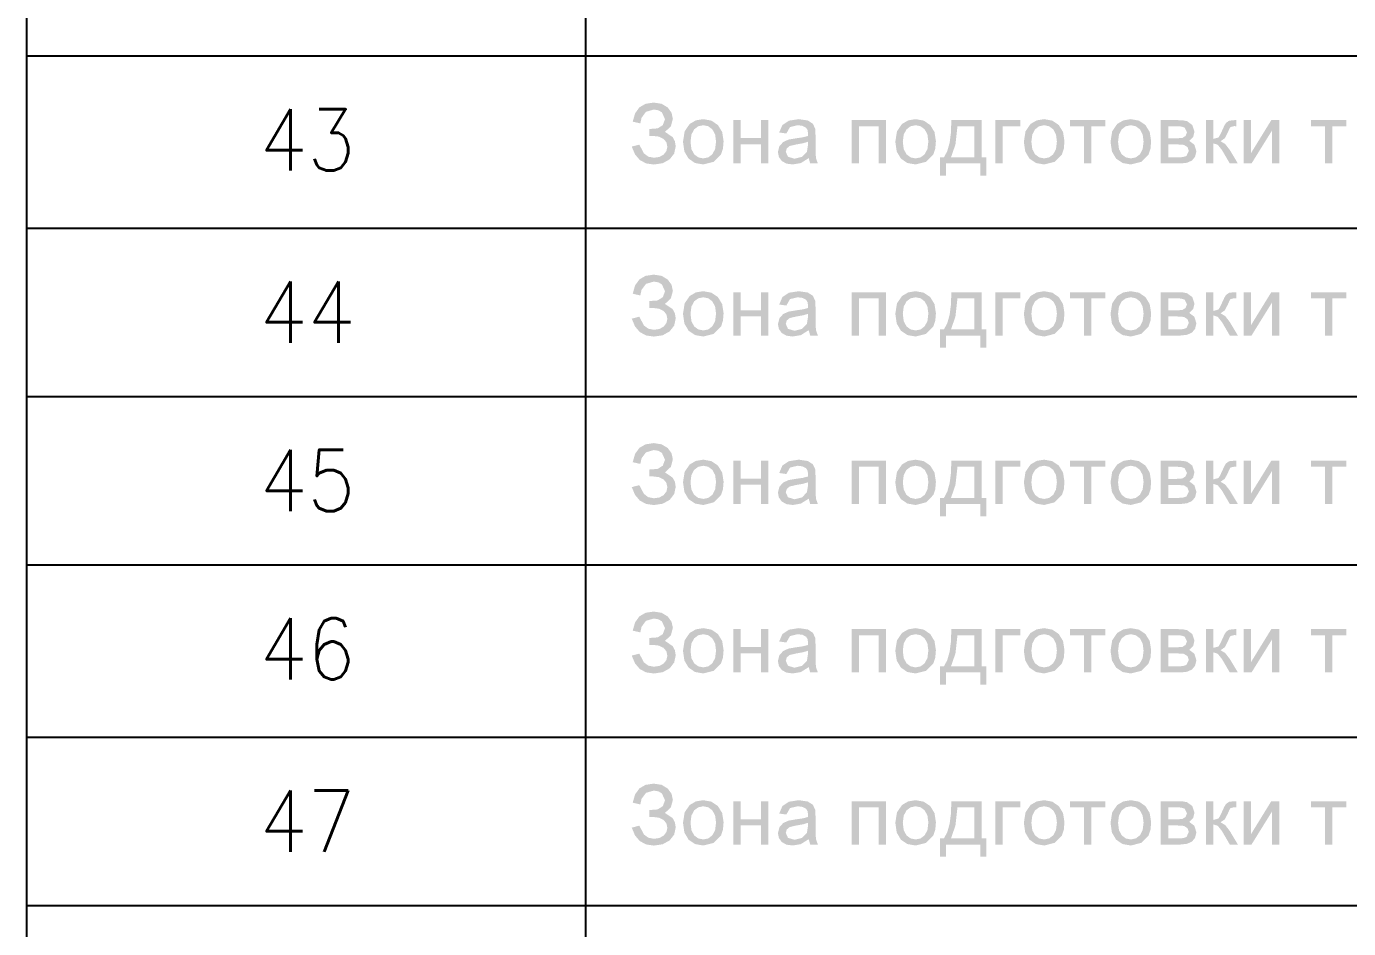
# Model space of a CAD drawing. Header units: millimetres. Extents: x 0 to 420, y 0 to 297.
# Drawn here: x 28.91 to 44.53, y 157.33 to 167.99 of the extents above; entities that cross this region are included whole.
import ezdxf

# ---------------------------------------------------------------- set-up
doc = ezdxf.new("R2010")
doc.units = ezdxf.units.MM
doc.layers.get('0').update_dxf_attribs({"linetype": 'CONTINUOUS'})
doc.styles.get("Standard").update_dxf_attribs({"font": 'STANDARD'})

msp = doc.modelspace()

# ---------------------------------------------------------------- hatches: boundary and pattern name
at = {"true_color": 0x0000fb}
for points in [[(36.063151, 166.569539), (36.152448, 166.59269), (36.207018, 166.489613), (36.258212, 166.450683), (36.323876, 166.437799), (36.390159, 166.447307), (36.440733, 166.475833), (36.472979, 166.518001), (36.483728, 166.568437), (36.47229, 166.620527), (36.438528, 166.661041), (36.384854, 166.687086), (36.315056, 166.695768), (36.270408, 166.695768), (36.270408, 166.777347), (36.369075, 166.784513), (36.429709, 166.822547), (36.456167, 166.892551), (36.419787, 166.973029), (36.377481, 166.998591), (36.322773, 167.007204), (36.231272, 166.980195), (36.178906, 166.909639), (36.164574, 166.843493), (36.074726, 166.863888), (36.102726, 166.962366), (36.153619, 167.032836), (36.227353, 167.075193), (36.323876, 167.089335), (36.416549, 167.074866), (36.488138, 167.031458), (36.533544, 166.968964), (36.548772, 166.896961), (36.525345, 166.808904), (36.455616, 166.743172), (36.546015, 166.681987), (36.573301, 166.631482), (36.582396, 166.572295), (36.564619, 166.488028), (36.511289, 166.419057), (36.42902, 166.373169), (36.324427, 166.357873), (36.232753, 166.371102), (36.158649, 166.410789), (36.102115, 166.476935)], [(37.262359, 166.882078), (37.349451, 166.882078), (37.349451, 166.669309), (37.58978, 166.669309), (37.58978, 166.882078), (37.676872, 166.882078), (37.676872, 166.369999), (37.58978, 166.369999), (37.58978, 166.5971), (37.349451, 166.5971), (37.349451, 166.369999), (37.262359, 166.369999)], [(38.661616, 166.882078), (39.065657, 166.882078), (39.065657, 166.369999), (38.979116, 166.369999), (38.979116, 166.81042), (38.748708, 166.81042), (38.748708, 166.369999), (38.661616, 166.369999)], [(40.358695, 166.882078), (40.653596, 166.882078), (40.653596, 166.81042), (40.445787, 166.81042), (40.445787, 166.369999), (40.358695, 166.369999)], [(41.241101, 166.882078), (41.657268, 166.882078), (41.657268, 166.81042), (41.492455, 166.81042), (41.492455, 166.369999), (41.406465, 166.369999), (41.406465, 166.81042), (41.241101, 166.81042)], [(42.847181, 166.882078), (42.934273, 166.882078), (42.934273, 166.661041), (42.992151, 166.676475), (43.012546, 166.70755), (43.041209, 166.76963), (43.063947, 166.819722), (43.08255, 166.849557), (43.11893, 166.875464), (43.186179, 166.882078), (43.203266, 166.882078), (43.203266, 166.81042), (43.179013, 166.810972), (43.135467, 166.800498), (43.122306, 166.779414), (43.104599, 166.73766), (43.068218, 166.668207), (43.017507, 166.632929), (43.073042, 166.599443), (43.12775, 166.528749), (43.222559, 166.369999), (43.127199, 166.369999), (43.034594, 166.528749), (42.984434, 166.591588), (42.934273, 166.607022), (42.934273, 166.369999), (42.847181, 166.369999)], [(43.289922, 166.882078), (43.377014, 166.882078), (43.377014, 166.491818), (43.617344, 166.882078), (43.71105, 166.882078), (43.71105, 166.369999), (43.62451, 166.369999), (43.62451, 166.758055), (43.383629, 166.369999), (43.289922, 166.369999)], [(44.088075, 166.882078), (44.504242, 166.882078), (44.504242, 166.81042), (44.339429, 166.81042), (44.339429, 166.369999), (44.253439, 166.369999), (44.253439, 166.81042), (44.088075, 166.81042)], [(36.063151, 164.537539), (36.152448, 164.56069), (36.207018, 164.457613), (36.258212, 164.418683), (36.323876, 164.405799), (36.390159, 164.415307), (36.440733, 164.443833), (36.472979, 164.486001), (36.483728, 164.536437), (36.47229, 164.588527), (36.438528, 164.629041), (36.384854, 164.655086), (36.315056, 164.663768), (36.270408, 164.663768), (36.270408, 164.745347), (36.369075, 164.752513), (36.429709, 164.790547), (36.456167, 164.860551), (36.419787, 164.941029), (36.377481, 164.966591), (36.322773, 164.975204), (36.231272, 164.948195), (36.178906, 164.877639), (36.164574, 164.811493), (36.074726, 164.831888), (36.102726, 164.930366), (36.153619, 165.000836), (36.227353, 165.043193), (36.323876, 165.057335), (36.416549, 165.042866), (36.488138, 164.999458), (36.533544, 164.936964), (36.548772, 164.864961), (36.525345, 164.776905), (36.455616, 164.711172), (36.546015, 164.649987), (36.573301, 164.599482), (36.582396, 164.540295), (36.564619, 164.456028), (36.511289, 164.387058), (36.42902, 164.341169), (36.324427, 164.325873), (36.232753, 164.339102), (36.158649, 164.378789), (36.102115, 164.444935)], [(37.262359, 164.850078), (37.349451, 164.850078), (37.349451, 164.637309), (37.58978, 164.637309), (37.58978, 164.850078), (37.676872, 164.850078), (37.676872, 164.337999), (37.58978, 164.337999), (37.58978, 164.5651), (37.349451, 164.5651), (37.349451, 164.337999), (37.262359, 164.337999)], [(38.661616, 164.850078), (39.065657, 164.850078), (39.065657, 164.337999), (38.979116, 164.337999), (38.979116, 164.77842), (38.748708, 164.77842), (38.748708, 164.337999), (38.661616, 164.337999)], [(40.358695, 164.850078), (40.653596, 164.850078), (40.653596, 164.77842), (40.445787, 164.77842), (40.445787, 164.337999), (40.358695, 164.337999)], [(41.241101, 164.850078), (41.657268, 164.850078), (41.657268, 164.77842), (41.492455, 164.77842), (41.492455, 164.337999), (41.406465, 164.337999), (41.406465, 164.77842), (41.241101, 164.77842)], [(42.847181, 164.850078), (42.934273, 164.850078), (42.934273, 164.629041), (42.992151, 164.644475), (43.012546, 164.67555), (43.041209, 164.73763), (43.063947, 164.787722), (43.08255, 164.817557), (43.11893, 164.843464), (43.186179, 164.850078), (43.203266, 164.850078), (43.203266, 164.77842), (43.179013, 164.778972), (43.135467, 164.768498), (43.122306, 164.747414), (43.104599, 164.70566), (43.068218, 164.636207), (43.017507, 164.600929), (43.073042, 164.567443), (43.12775, 164.496749), (43.222559, 164.337999), (43.127199, 164.337999), (43.034594, 164.496749), (42.984434, 164.559588), (42.934273, 164.575022), (42.934273, 164.337999), (42.847181, 164.337999)], [(43.289922, 164.850078), (43.377014, 164.850078), (43.377014, 164.459818), (43.617344, 164.850078), (43.71105, 164.850078), (43.71105, 164.337999), (43.62451, 164.337999), (43.62451, 164.726055), (43.383629, 164.337999), (43.289922, 164.337999)], [(44.088075, 164.850078), (44.504242, 164.850078), (44.504242, 164.77842), (44.339429, 164.77842), (44.339429, 164.337999), (44.253439, 164.337999), (44.253439, 164.77842), (44.088075, 164.77842)], [(36.063151, 162.547873), (36.152448, 162.571024), (36.207018, 162.467946), (36.258212, 162.429017), (36.323876, 162.416132), (36.390159, 162.425641), (36.440733, 162.454166), (36.472979, 162.496334), (36.483728, 162.54677), (36.47229, 162.59886), (36.438528, 162.639374), (36.384854, 162.665419), (36.315056, 162.674101), (36.270408, 162.674101), (36.270408, 162.755681), (36.369075, 162.762847), (36.429709, 162.80088), (36.456167, 162.870885), (36.419787, 162.951362), (36.377481, 162.976925), (36.322773, 162.985538), (36.231272, 162.958528), (36.178906, 162.887972), (36.164574, 162.821827), (36.074726, 162.842222), (36.102726, 162.9407), (36.153619, 163.011169), (36.227353, 163.053527), (36.323876, 163.067669), (36.416549, 163.053199), (36.488138, 163.009791), (36.533544, 162.947297), (36.548772, 162.875294), (36.525345, 162.787238), (36.455616, 162.721505), (36.546015, 162.660321), (36.573301, 162.609815), (36.582396, 162.550629), (36.564619, 162.466362), (36.511289, 162.397391), (36.42902, 162.351502), (36.324427, 162.336206), (36.232753, 162.349435), (36.158649, 162.389123), (36.102115, 162.455268)], [(37.262359, 162.860412), (37.349451, 162.860412), (37.349451, 162.647643), (37.58978, 162.647643), (37.58978, 162.860412), (37.676872, 162.860412), (37.676872, 162.348333), (37.58978, 162.348333), (37.58978, 162.575433), (37.349451, 162.575433), (37.349451, 162.348333), (37.262359, 162.348333)], [(38.661616, 162.860412), (39.065657, 162.860412), (39.065657, 162.348333), (38.979116, 162.348333), (38.979116, 162.788754), (38.748708, 162.788754), (38.748708, 162.348333), (38.661616, 162.348333)], [(40.358695, 162.860412), (40.653596, 162.860412), (40.653596, 162.788754), (40.445787, 162.788754), (40.445787, 162.348333), (40.358695, 162.348333)], [(41.241101, 162.860412), (41.657268, 162.860412), (41.657268, 162.788754), (41.492455, 162.788754), (41.492455, 162.348333), (41.406465, 162.348333), (41.406465, 162.788754), (41.241101, 162.788754)], [(42.847181, 162.860412), (42.934273, 162.860412), (42.934273, 162.639374), (42.992151, 162.654808), (43.012546, 162.685883), (43.041209, 162.747964), (43.063947, 162.798055), (43.08255, 162.82789), (43.11893, 162.853797), (43.186179, 162.860412), (43.203266, 162.860412), (43.203266, 162.788754), (43.179013, 162.789305), (43.135467, 162.778832), (43.122306, 162.757748), (43.104599, 162.715993), (43.068218, 162.64654), (43.017507, 162.611262), (43.073042, 162.577776), (43.12775, 162.507083), (43.222559, 162.348333), (43.127199, 162.348333), (43.034594, 162.507083), (42.984434, 162.569921), (42.934273, 162.585355), (42.934273, 162.348333), (42.847181, 162.348333)], [(43.289922, 162.860412), (43.377014, 162.860412), (43.377014, 162.470151), (43.617344, 162.860412), (43.71105, 162.860412), (43.71105, 162.348333), (43.62451, 162.348333), (43.62451, 162.736388), (43.383629, 162.348333), (43.289922, 162.348333)], [(44.088075, 162.860412), (44.504242, 162.860412), (44.504242, 162.788754), (44.339429, 162.788754), (44.339429, 162.348333), (44.253439, 162.348333), (44.253439, 162.788754), (44.088075, 162.788754)], [(36.063151, 160.558206), (36.152448, 160.581357), (36.207018, 160.47828), (36.258212, 160.43935), (36.323876, 160.426466), (36.390159, 160.435974), (36.440733, 160.464499), (36.472979, 160.506667), (36.483728, 160.557104), (36.47229, 160.609193), (36.438528, 160.649708), (36.384854, 160.675753), (36.315056, 160.684434), (36.270408, 160.684434), (36.270408, 160.766014), (36.369075, 160.77318), (36.429709, 160.811214), (36.456167, 160.881218), (36.419787, 160.961696), (36.377481, 160.987258), (36.322773, 160.995871), (36.231272, 160.968861), (36.178906, 160.898306), (36.164574, 160.83216), (36.074726, 160.852555), (36.102726, 160.951033), (36.153619, 161.021502), (36.227353, 161.06386), (36.323876, 161.078002), (36.416549, 161.063533), (36.488138, 161.020124), (36.533544, 160.95763), (36.548772, 160.885628), (36.525345, 160.797571), (36.455616, 160.731839), (36.546015, 160.670654), (36.573301, 160.620149), (36.582396, 160.560962), (36.564619, 160.476695), (36.511289, 160.407724), (36.42902, 160.361836), (36.324427, 160.346539), (36.232753, 160.359768), (36.158649, 160.399456), (36.102115, 160.465602)], [(37.262359, 160.870745), (37.349451, 160.870745), (37.349451, 160.657976), (37.58978, 160.657976), (37.58978, 160.870745), (37.676872, 160.870745), (37.676872, 160.358666), (37.58978, 160.358666), (37.58978, 160.585767), (37.349451, 160.585767), (37.349451, 160.358666), (37.262359, 160.358666)], [(38.661616, 160.870745), (39.065657, 160.870745), (39.065657, 160.358666), (38.979116, 160.358666), (38.979116, 160.799087), (38.748708, 160.799087), (38.748708, 160.358666), (38.661616, 160.358666)], [(40.358695, 160.870745), (40.653596, 160.870745), (40.653596, 160.799087), (40.445787, 160.799087), (40.445787, 160.358666), (40.358695, 160.358666)], [(41.241101, 160.870745), (41.657268, 160.870745), (41.657268, 160.799087), (41.492455, 160.799087), (41.492455, 160.358666), (41.406465, 160.358666), (41.406465, 160.799087), (41.241101, 160.799087)], [(42.847181, 160.870745), (42.934273, 160.870745), (42.934273, 160.649708), (42.992151, 160.665142), (43.012546, 160.696216), (43.041209, 160.758297), (43.063947, 160.808389), (43.08255, 160.838223), (43.11893, 160.86413), (43.186179, 160.870745), (43.203266, 160.870745), (43.203266, 160.799087), (43.179013, 160.799638), (43.135467, 160.789165), (43.122306, 160.768081), (43.104599, 160.726327), (43.068218, 160.656873), (43.017507, 160.621596), (43.073042, 160.588109), (43.12775, 160.517416), (43.222559, 160.358666), (43.127199, 160.358666), (43.034594, 160.517416), (42.984434, 160.580255), (42.934273, 160.595689), (42.934273, 160.358666), (42.847181, 160.358666)], [(43.289922, 160.870745), (43.377014, 160.870745), (43.377014, 160.480485), (43.617344, 160.870745), (43.71105, 160.870745), (43.71105, 160.358666), (43.62451, 160.358666), (43.62451, 160.746722), (43.383629, 160.358666), (43.289922, 160.358666)], [(44.088075, 160.870745), (44.504242, 160.870745), (44.504242, 160.799087), (44.339429, 160.799087), (44.339429, 160.358666), (44.253439, 160.358666), (44.253439, 160.799087), (44.088075, 160.799087)], [(36.063151, 158.526206), (36.152448, 158.549357), (36.207018, 158.44628), (36.258212, 158.40735), (36.323876, 158.394466), (36.390159, 158.403974), (36.440733, 158.432499), (36.472979, 158.474667), (36.483728, 158.525104), (36.47229, 158.577193), (36.438528, 158.617708), (36.384854, 158.643753), (36.315056, 158.652434), (36.270408, 158.652434), (36.270408, 158.734014), (36.369075, 158.74118), (36.429709, 158.779214), (36.456167, 158.849218), (36.419787, 158.929696), (36.377481, 158.955258), (36.322773, 158.963871), (36.231272, 158.936861), (36.178906, 158.866306), (36.164574, 158.80016), (36.074726, 158.820555), (36.102726, 158.919033), (36.153619, 158.989502), (36.227353, 159.03186), (36.323876, 159.046002), (36.416549, 159.031533), (36.488138, 158.988124), (36.533544, 158.92563), (36.548772, 158.853628), (36.525345, 158.765571), (36.455616, 158.699839), (36.546015, 158.638654), (36.573301, 158.588149), (36.582396, 158.528962), (36.564619, 158.444695), (36.511289, 158.375724), (36.42902, 158.329836), (36.324427, 158.314539), (36.232753, 158.327768), (36.158649, 158.367456), (36.102115, 158.433602)], [(37.262359, 158.838745), (37.349451, 158.838745), (37.349451, 158.625976), (37.58978, 158.625976), (37.58978, 158.838745), (37.676872, 158.838745), (37.676872, 158.326666), (37.58978, 158.326666), (37.58978, 158.553767), (37.349451, 158.553767), (37.349451, 158.326666), (37.262359, 158.326666)], [(38.661616, 158.838745), (39.065657, 158.838745), (39.065657, 158.326666), (38.979116, 158.326666), (38.979116, 158.767087), (38.748708, 158.767087), (38.748708, 158.326666), (38.661616, 158.326666)], [(40.358695, 158.838745), (40.653596, 158.838745), (40.653596, 158.767087), (40.445787, 158.767087), (40.445787, 158.326666), (40.358695, 158.326666)], [(41.241101, 158.838745), (41.657268, 158.838745), (41.657268, 158.767087), (41.492455, 158.767087), (41.492455, 158.326666), (41.406465, 158.326666), (41.406465, 158.767087), (41.241101, 158.767087)], [(42.847181, 158.838745), (42.934273, 158.838745), (42.934273, 158.617708), (42.992151, 158.633142), (43.012546, 158.664216), (43.041209, 158.726297), (43.063947, 158.776389), (43.08255, 158.806223), (43.11893, 158.83213), (43.186179, 158.838745), (43.203266, 158.838745), (43.203266, 158.767087), (43.179013, 158.767638), (43.135467, 158.757165), (43.122306, 158.736081), (43.104599, 158.694327), (43.068218, 158.624873), (43.017507, 158.589596), (43.073042, 158.556109), (43.12775, 158.485416), (43.222559, 158.326666), (43.127199, 158.326666), (43.034594, 158.485416), (42.984434, 158.548255), (42.934273, 158.563689), (42.934273, 158.326666), (42.847181, 158.326666)], [(43.289922, 158.838745), (43.377014, 158.838745), (43.377014, 158.448485), (43.617344, 158.838745), (43.71105, 158.838745), (43.71105, 158.326666), (43.62451, 158.326666), (43.62451, 158.714722), (43.383629, 158.326666), (43.289922, 158.326666)], [(44.088075, 158.838745), (44.504242, 158.838745), (44.504242, 158.767087), (44.339429, 158.767087), (44.339429, 158.326666), (44.253439, 158.326666), (44.253439, 158.767087), (44.088075, 158.767087)]]:
    msp.add_hatch(color=0, dxfattribs=at).paths.add_polyline_path(points, flags=0)
h = msp.add_hatch(color=0, dxfattribs=at)
h.paths.add_polyline_path([(36.668519, 166.626314), (36.688087, 166.749993), (36.747342, 166.836879), (36.820585, 166.879322), (36.908297, 166.893654), (37.004278, 166.876291), (37.080828, 166.824201), (37.131195, 166.741863), (37.148076, 166.63348), (37.140634, 166.544735), (37.11831, 166.477486), (37.032321, 166.389843), (36.908297, 166.358424), (36.811146, 166.375511), (36.734664, 166.427326), (36.685055, 166.511317)], flags=0)
h.paths.add_polyline_path([(36.757264, 166.626314), (36.768013, 166.539843), (36.800259, 166.478589), (36.848697, 166.44214), (36.908297, 166.430082), (36.967415, 166.442209), (37.015784, 166.47914), (37.04803, 166.541083), (37.058779, 166.629071), (37.04803, 166.712166), (37.015784, 166.772938), (36.967415, 166.809662), (36.908297, 166.821996), (36.848697, 166.809662), (36.800259, 166.772938), (36.768013, 166.711822)], flags=0)
h = msp.add_hatch(color=0, dxfattribs=at)
h.paths.add_polyline_path([(38.153675, 166.433389), (38.06052, 166.37496), (37.964608, 166.358424), (37.889919, 166.368759), (37.835073, 166.399765), (37.801104, 166.446618), (37.789873, 166.505047), (37.806961, 166.573398), (37.851609, 166.623558), (37.914448, 166.652222), (37.991618, 166.665451), (38.082431, 166.67868), (38.145958, 166.695216), (38.146509, 166.717816), (38.140377, 166.762947), (38.122256, 166.792781), (38.080501, 166.814623), (38.023037, 166.821996), (37.932638, 166.800498), (37.889643, 166.724431), (37.804756, 166.736006), (37.84279, 166.824201), (37.919409, 166.875464), (38.035715, 166.893654), (38.1421, 166.87822), (38.202733, 166.839084), (38.229743, 166.780655), (38.234153, 166.700177), (38.234153, 166.584422), (38.235462, 166.485686), (38.239665, 166.431184), (38.261713, 166.369999), (38.170763, 166.369999)], flags=0)
h.paths.add_polyline_path([(38.145958, 166.626866), (38.086909, 166.608951), (38.004296, 166.594344), (37.928779, 166.576705), (37.894604, 166.548593), (37.882477, 166.507252), (37.908384, 166.449374), (37.985554, 166.426223), (38.074851, 166.448272), (38.132178, 166.508354), (38.145958, 166.595446)], flags=0)
h = msp.add_hatch(color=0, dxfattribs=at)
h.paths.add_polyline_path([(39.176279, 166.626314), (39.195847, 166.749993), (39.255103, 166.836879), (39.328345, 166.879322), (39.416058, 166.893654), (39.512038, 166.876291), (39.588588, 166.824201), (39.638955, 166.741863), (39.655836, 166.63348), (39.648395, 166.544735), (39.626071, 166.477486), (39.540081, 166.389843), (39.416058, 166.358424), (39.318906, 166.375511), (39.242425, 166.427326), (39.192815, 166.511317)], flags=0)
h.paths.add_polyline_path([(39.265025, 166.626314), (39.275773, 166.539843), (39.308019, 166.478589), (39.356457, 166.44214), (39.416058, 166.430082), (39.475175, 166.442209), (39.523544, 166.47914), (39.555791, 166.541083), (39.566539, 166.629071), (39.555791, 166.712166), (39.523544, 166.772938), (39.475175, 166.809662), (39.416058, 166.821996), (39.356457, 166.809662), (39.308019, 166.772938), (39.275773, 166.711822)], flags=0)
h = msp.add_hatch(color=0, dxfattribs=at)
h.paths.add_polyline_path([(39.837918, 166.882078), (40.195106, 166.882078), (40.195106, 166.441657), (40.250779, 166.441657), (40.250779, 166.22503), (40.179121, 166.22503), (40.179121, 166.369999), (39.776182, 166.369999), (39.776182, 166.22503), (39.704524, 166.22503), (39.704524, 166.441657), (39.750275, 166.441657), (39.789859, 166.515667), (39.817661, 166.613705), (39.833681, 166.735825)], flags=0)
h.paths.add_polyline_path([(39.910679, 166.81042), (39.886356, 166.593379), (39.833509, 166.441657), (40.108565, 166.441657), (40.108565, 166.81042)], flags=0)
h = msp.add_hatch(color=0, dxfattribs=at)
h.paths.add_polyline_path([(40.694665, 166.626314), (40.714233, 166.749993), (40.773489, 166.836879), (40.846732, 166.879322), (40.934444, 166.893654), (41.030424, 166.876291), (41.106974, 166.824201), (41.157341, 166.741863), (41.174222, 166.63348), (41.166781, 166.544735), (41.144457, 166.477486), (41.058467, 166.389843), (40.934444, 166.358424), (40.837292, 166.375511), (40.760811, 166.427326), (40.711202, 166.511317)], flags=0)
h.paths.add_polyline_path([(40.783411, 166.626314), (40.794159, 166.539843), (40.826406, 166.478589), (40.874844, 166.44214), (40.934444, 166.430082), (40.993562, 166.442209), (41.041931, 166.47914), (41.074177, 166.541083), (41.084926, 166.629071), (41.074177, 166.712166), (41.041931, 166.772938), (40.993562, 166.809662), (40.934444, 166.821996), (40.874844, 166.809662), (40.826406, 166.772938), (40.794159, 166.711822)], flags=0)
h = msp.add_hatch(color=0, dxfattribs=at)
h.paths.add_polyline_path([(41.718364, 166.626314), (41.737932, 166.749993), (41.797188, 166.836879), (41.870431, 166.879322), (41.958143, 166.893654), (42.054123, 166.876291), (42.130673, 166.824201), (42.181041, 166.741863), (42.197922, 166.63348), (42.19048, 166.544735), (42.168156, 166.477486), (42.082166, 166.389843), (41.958143, 166.358424), (41.860991, 166.375511), (41.78451, 166.427326), (41.734901, 166.511317)], flags=0)
h.paths.add_polyline_path([(41.80711, 166.626314), (41.817859, 166.539843), (41.850105, 166.478589), (41.898543, 166.44214), (41.958143, 166.430082), (42.017261, 166.442209), (42.06563, 166.47914), (42.097876, 166.541083), (42.108625, 166.629071), (42.097876, 166.712166), (42.06563, 166.772938), (42.017261, 166.809662), (41.958143, 166.821996), (41.898543, 166.809662), (41.850105, 166.772938), (41.817859, 166.711822)], flags=0)
h = msp.add_hatch(color=0, dxfattribs=at)
h.paths.add_polyline_path([(42.312204, 166.882078), (42.512296, 166.882078), (42.576443, 166.878909), (42.621987, 166.869952), (42.683723, 166.824752), (42.709631, 166.746479), (42.694197, 166.681987), (42.648997, 166.636788), (42.708528, 166.591588), (42.732782, 166.513315), (42.717141, 166.449788), (42.680416, 166.405277), (42.622539, 166.37875), (42.543164, 166.369999), (42.312204, 166.369999)], flags=0)
h.paths.add_polyline_path([(42.399296, 166.666553), (42.491901, 166.666553), (42.567417, 166.672065), (42.6049, 166.695768), (42.621436, 166.738211), (42.592773, 166.794435), (42.553843, 166.806355), (42.494657, 166.81042), (42.399296, 166.81042)], flags=0)
h.paths.add_polyline_path([(42.399296, 166.441657), (42.513398, 166.441657), (42.575479, 166.44586), (42.614822, 166.458745), (42.643485, 166.517725), (42.6275, 166.562925), (42.586158, 166.589934), (42.504027, 166.595446), (42.399296, 166.595446)], flags=0)
h = msp.add_hatch(color=0, dxfattribs=at)
h.paths.add_polyline_path([(36.668519, 164.594314), (36.688087, 164.717993), (36.747342, 164.804879), (36.820585, 164.847322), (36.908297, 164.861654), (37.004278, 164.844291), (37.080828, 164.792201), (37.131195, 164.709863), (37.148076, 164.60148), (37.140634, 164.512735), (37.11831, 164.445486), (37.032321, 164.357843), (36.908297, 164.326424), (36.811146, 164.343511), (36.734664, 164.395326), (36.685055, 164.479317)], flags=0)
h.paths.add_polyline_path([(36.757264, 164.594314), (36.768013, 164.507843), (36.800259, 164.446589), (36.848697, 164.41014), (36.908297, 164.398082), (36.967415, 164.410209), (37.015784, 164.44714), (37.04803, 164.509083), (37.058779, 164.597071), (37.04803, 164.680166), (37.015784, 164.740938), (36.967415, 164.777662), (36.908297, 164.789996), (36.848697, 164.777662), (36.800259, 164.740938), (36.768013, 164.679822)], flags=0)
h = msp.add_hatch(color=0, dxfattribs=at)
h.paths.add_polyline_path([(38.153675, 164.401389), (38.06052, 164.34296), (37.964608, 164.326424), (37.889919, 164.336759), (37.835073, 164.367765), (37.801104, 164.414618), (37.789873, 164.473047), (37.806961, 164.541398), (37.851609, 164.591558), (37.914448, 164.620222), (37.991618, 164.633451), (38.082431, 164.64668), (38.145958, 164.663216), (38.146509, 164.685816), (38.140377, 164.730947), (38.122256, 164.760781), (38.080501, 164.782623), (38.023037, 164.789996), (37.932638, 164.768498), (37.889643, 164.692431), (37.804756, 164.704006), (37.84279, 164.792201), (37.919409, 164.843464), (38.035715, 164.861654), (38.1421, 164.84622), (38.202733, 164.807084), (38.229743, 164.748655), (38.234153, 164.668177), (38.234153, 164.552422), (38.235462, 164.453686), (38.239665, 164.399184), (38.261713, 164.337999), (38.170763, 164.337999)], flags=0)
h.paths.add_polyline_path([(38.145958, 164.594866), (38.086909, 164.576951), (38.004296, 164.562344), (37.928779, 164.544705), (37.894604, 164.516593), (37.882477, 164.475252), (37.908384, 164.417374), (37.985554, 164.394223), (38.074851, 164.416272), (38.132178, 164.476354), (38.145958, 164.563446)], flags=0)
h = msp.add_hatch(color=0, dxfattribs=at)
h.paths.add_polyline_path([(39.176279, 164.594314), (39.195847, 164.717993), (39.255103, 164.804879), (39.328345, 164.847322), (39.416058, 164.861654), (39.512038, 164.844291), (39.588588, 164.792201), (39.638955, 164.709863), (39.655836, 164.60148), (39.648395, 164.512735), (39.626071, 164.445486), (39.540081, 164.357843), (39.416058, 164.326424), (39.318906, 164.343511), (39.242425, 164.395326), (39.192815, 164.479317)], flags=0)
h.paths.add_polyline_path([(39.265025, 164.594314), (39.275773, 164.507843), (39.308019, 164.446589), (39.356457, 164.41014), (39.416058, 164.398082), (39.475175, 164.410209), (39.523544, 164.44714), (39.555791, 164.509083), (39.566539, 164.597071), (39.555791, 164.680166), (39.523544, 164.740938), (39.475175, 164.777662), (39.416058, 164.789996), (39.356457, 164.777662), (39.308019, 164.740938), (39.275773, 164.679822)], flags=0)
h = msp.add_hatch(color=0, dxfattribs=at)
h.paths.add_polyline_path([(39.837918, 164.850078), (40.195106, 164.850078), (40.195106, 164.409657), (40.250779, 164.409657), (40.250779, 164.19303), (40.179121, 164.19303), (40.179121, 164.337999), (39.776182, 164.337999), (39.776182, 164.19303), (39.704524, 164.19303), (39.704524, 164.409657), (39.750275, 164.409657), (39.789859, 164.483667), (39.817661, 164.581705), (39.833681, 164.703825)], flags=0)
h.paths.add_polyline_path([(39.910679, 164.77842), (39.886356, 164.561379), (39.833509, 164.409657), (40.108565, 164.409657), (40.108565, 164.77842)], flags=0)
h = msp.add_hatch(color=0, dxfattribs=at)
h.paths.add_polyline_path([(40.694665, 164.594314), (40.714233, 164.717993), (40.773489, 164.804879), (40.846732, 164.847322), (40.934444, 164.861654), (41.030424, 164.844291), (41.106974, 164.792201), (41.157341, 164.709863), (41.174222, 164.60148), (41.166781, 164.512735), (41.144457, 164.445486), (41.058467, 164.357843), (40.934444, 164.326424), (40.837292, 164.343511), (40.760811, 164.395326), (40.711202, 164.479317)], flags=0)
h.paths.add_polyline_path([(40.783411, 164.594314), (40.794159, 164.507843), (40.826406, 164.446589), (40.874844, 164.41014), (40.934444, 164.398082), (40.993562, 164.410209), (41.041931, 164.44714), (41.074177, 164.509083), (41.084926, 164.597071), (41.074177, 164.680166), (41.041931, 164.740938), (40.993562, 164.777662), (40.934444, 164.789996), (40.874844, 164.777662), (40.826406, 164.740938), (40.794159, 164.679822)], flags=0)
h = msp.add_hatch(color=0, dxfattribs=at)
h.paths.add_polyline_path([(41.718364, 164.594314), (41.737932, 164.717993), (41.797188, 164.804879), (41.870431, 164.847322), (41.958143, 164.861654), (42.054123, 164.844291), (42.130673, 164.792201), (42.181041, 164.709863), (42.197922, 164.60148), (42.19048, 164.512735), (42.168156, 164.445486), (42.082166, 164.357843), (41.958143, 164.326424), (41.860991, 164.343511), (41.78451, 164.395326), (41.734901, 164.479317)], flags=0)
h.paths.add_polyline_path([(41.80711, 164.594314), (41.817859, 164.507843), (41.850105, 164.446589), (41.898543, 164.41014), (41.958143, 164.398082), (42.017261, 164.410209), (42.06563, 164.44714), (42.097876, 164.509083), (42.108625, 164.597071), (42.097876, 164.680166), (42.06563, 164.740938), (42.017261, 164.777662), (41.958143, 164.789996), (41.898543, 164.777662), (41.850105, 164.740938), (41.817859, 164.679822)], flags=0)
h = msp.add_hatch(color=0, dxfattribs=at)
h.paths.add_polyline_path([(42.312204, 164.850078), (42.512296, 164.850078), (42.576443, 164.846909), (42.621987, 164.837952), (42.683723, 164.792752), (42.709631, 164.714479), (42.694197, 164.649987), (42.648997, 164.604788), (42.708528, 164.559588), (42.732782, 164.481315), (42.717141, 164.417788), (42.680416, 164.373277), (42.622539, 164.34675), (42.543164, 164.337999), (42.312204, 164.337999)], flags=0)
h.paths.add_polyline_path([(42.399296, 164.634553), (42.491901, 164.634553), (42.567417, 164.640065), (42.6049, 164.663768), (42.621436, 164.706211), (42.592773, 164.762435), (42.553843, 164.774355), (42.494657, 164.77842), (42.399296, 164.77842)], flags=0)
h.paths.add_polyline_path([(42.399296, 164.409657), (42.513398, 164.409657), (42.575479, 164.41386), (42.614822, 164.426745), (42.643485, 164.485725), (42.6275, 164.530925), (42.586158, 164.557934), (42.504027, 164.563446), (42.399296, 164.563446)], flags=0)
h = msp.add_hatch(color=0, dxfattribs=at)
h.paths.add_polyline_path([(36.668519, 162.604648), (36.688087, 162.728327), (36.747342, 162.815212), (36.820585, 162.857656), (36.908297, 162.871987), (37.004278, 162.854624), (37.080828, 162.802534), (37.131195, 162.720196), (37.148076, 162.611814), (37.140634, 162.523068), (37.11831, 162.45582), (37.032321, 162.368176), (36.908297, 162.336757), (36.811146, 162.353845), (36.734664, 162.405659), (36.685055, 162.489651)], flags=0)
h.paths.add_polyline_path([(36.757264, 162.604648), (36.768013, 162.518176), (36.800259, 162.456922), (36.848697, 162.420473), (36.908297, 162.408415), (36.967415, 162.420542), (37.015784, 162.457473), (37.04803, 162.519416), (37.058779, 162.607404), (37.04803, 162.6905), (37.015784, 162.751271), (36.967415, 162.787996), (36.908297, 162.800329), (36.848697, 162.787996), (36.800259, 162.751271), (36.768013, 162.690155)], flags=0)
h = msp.add_hatch(color=0, dxfattribs=at)
h.paths.add_polyline_path([(38.153675, 162.411722), (38.06052, 162.353294), (37.964608, 162.336757), (37.889919, 162.347092), (37.835073, 162.378098), (37.801104, 162.424952), (37.789873, 162.48338), (37.806961, 162.551731), (37.851609, 162.601892), (37.914448, 162.630555), (37.991618, 162.643784), (38.082431, 162.657013), (38.145958, 162.67355), (38.146509, 162.69615), (38.140377, 162.74128), (38.122256, 162.771115), (38.080501, 162.792957), (38.023037, 162.800329), (37.932638, 162.778832), (37.889643, 162.702764), (37.804756, 162.71434), (37.84279, 162.802534), (37.919409, 162.853797), (38.035715, 162.871987), (38.1421, 162.856553), (38.202733, 162.817417), (38.229743, 162.758988), (38.234153, 162.678511), (38.234153, 162.562755), (38.235462, 162.464019), (38.239665, 162.409518), (38.261713, 162.348333), (38.170763, 162.348333)], flags=0)
h.paths.add_polyline_path([(38.145958, 162.605199), (38.086909, 162.587285), (38.004296, 162.572677), (37.928779, 162.555038), (37.894604, 162.526926), (37.882477, 162.485585), (37.908384, 162.427708), (37.985554, 162.404557), (38.074851, 162.426605), (38.132178, 162.486688), (38.145958, 162.57378)], flags=0)
h = msp.add_hatch(color=0, dxfattribs=at)
h.paths.add_polyline_path([(39.176279, 162.604648), (39.195847, 162.728327), (39.255103, 162.815212), (39.328345, 162.857656), (39.416058, 162.871987), (39.512038, 162.854624), (39.588588, 162.802534), (39.638955, 162.720196), (39.655836, 162.611814), (39.648395, 162.523068), (39.626071, 162.45582), (39.540081, 162.368176), (39.416058, 162.336757), (39.318906, 162.353845), (39.242425, 162.405659), (39.192815, 162.489651)], flags=0)
h.paths.add_polyline_path([(39.265025, 162.604648), (39.275773, 162.518176), (39.308019, 162.456922), (39.356457, 162.420473), (39.416058, 162.408415), (39.475175, 162.420542), (39.523544, 162.457473), (39.555791, 162.519416), (39.566539, 162.607404), (39.555791, 162.6905), (39.523544, 162.751271), (39.475175, 162.787996), (39.416058, 162.800329), (39.356457, 162.787996), (39.308019, 162.751271), (39.275773, 162.690155)], flags=0)
h = msp.add_hatch(color=0, dxfattribs=at)
h.paths.add_polyline_path([(39.837918, 162.860412), (40.195106, 162.860412), (40.195106, 162.419991), (40.250779, 162.419991), (40.250779, 162.203363), (40.179121, 162.203363), (40.179121, 162.348333), (39.776182, 162.348333), (39.776182, 162.203363), (39.704524, 162.203363), (39.704524, 162.419991), (39.750275, 162.419991), (39.789859, 162.494), (39.817661, 162.592039), (39.833681, 162.714159)], flags=0)
h.paths.add_polyline_path([(39.910679, 162.788754), (39.886356, 162.571713), (39.833509, 162.419991), (40.108565, 162.419991), (40.108565, 162.788754)], flags=0)
h = msp.add_hatch(color=0, dxfattribs=at)
h.paths.add_polyline_path([(40.694665, 162.604648), (40.714233, 162.728327), (40.773489, 162.815212), (40.846732, 162.857656), (40.934444, 162.871987), (41.030424, 162.854624), (41.106974, 162.802534), (41.157341, 162.720196), (41.174222, 162.611814), (41.166781, 162.523068), (41.144457, 162.45582), (41.058467, 162.368176), (40.934444, 162.336757), (40.837292, 162.353845), (40.760811, 162.405659), (40.711202, 162.489651)], flags=0)
h.paths.add_polyline_path([(40.783411, 162.604648), (40.794159, 162.518176), (40.826406, 162.456922), (40.874844, 162.420473), (40.934444, 162.408415), (40.993562, 162.420542), (41.041931, 162.457473), (41.074177, 162.519416), (41.084926, 162.607404), (41.074177, 162.6905), (41.041931, 162.751271), (40.993562, 162.787996), (40.934444, 162.800329), (40.874844, 162.787996), (40.826406, 162.751271), (40.794159, 162.690155)], flags=0)
h = msp.add_hatch(color=0, dxfattribs=at)
h.paths.add_polyline_path([(41.718364, 162.604648), (41.737932, 162.728327), (41.797188, 162.815212), (41.870431, 162.857656), (41.958143, 162.871987), (42.054123, 162.854624), (42.130673, 162.802534), (42.181041, 162.720196), (42.197922, 162.611814), (42.19048, 162.523068), (42.168156, 162.45582), (42.082166, 162.368176), (41.958143, 162.336757), (41.860991, 162.353845), (41.78451, 162.405659), (41.734901, 162.489651)], flags=0)
h.paths.add_polyline_path([(41.80711, 162.604648), (41.817859, 162.518176), (41.850105, 162.456922), (41.898543, 162.420473), (41.958143, 162.408415), (42.017261, 162.420542), (42.06563, 162.457473), (42.097876, 162.519416), (42.108625, 162.607404), (42.097876, 162.6905), (42.06563, 162.751271), (42.017261, 162.787996), (41.958143, 162.800329), (41.898543, 162.787996), (41.850105, 162.751271), (41.817859, 162.690155)], flags=0)
h = msp.add_hatch(color=0, dxfattribs=at)
h.paths.add_polyline_path([(42.312204, 162.860412), (42.512296, 162.860412), (42.576443, 162.857242), (42.621987, 162.848285), (42.683723, 162.803085), (42.709631, 162.724813), (42.694197, 162.660321), (42.648997, 162.615121), (42.708528, 162.569921), (42.732782, 162.491649), (42.717141, 162.428121), (42.680416, 162.38361), (42.622539, 162.357083), (42.543164, 162.348333), (42.312204, 162.348333)], flags=0)
h.paths.add_polyline_path([(42.399296, 162.644887), (42.491901, 162.644887), (42.567417, 162.650399), (42.6049, 162.674101), (42.621436, 162.716544), (42.592773, 162.772768), (42.553843, 162.784688), (42.494657, 162.788754), (42.399296, 162.788754)], flags=0)
h.paths.add_polyline_path([(42.399296, 162.419991), (42.513398, 162.419991), (42.575479, 162.424194), (42.614822, 162.437078), (42.643485, 162.496058), (42.6275, 162.541258), (42.586158, 162.568268), (42.504027, 162.57378), (42.399296, 162.57378)], flags=0)
h = msp.add_hatch(color=0, dxfattribs=at)
h.paths.add_polyline_path([(36.668519, 160.614981), (36.688087, 160.73866), (36.747342, 160.825545), (36.820585, 160.867989), (36.908297, 160.882321), (37.004278, 160.864957), (37.080828, 160.812867), (37.131195, 160.73053), (37.148076, 160.622147), (37.140634, 160.533401), (37.11831, 160.466153), (37.032321, 160.37851), (36.908297, 160.347091), (36.811146, 160.364178), (36.734664, 160.415992), (36.685055, 160.499984)], flags=0)
h.paths.add_polyline_path([(36.757264, 160.614981), (36.768013, 160.528509), (36.800259, 160.467255), (36.848697, 160.430806), (36.908297, 160.418748), (36.967415, 160.430875), (37.015784, 160.467807), (37.04803, 160.529749), (37.058779, 160.617737), (37.04803, 160.700833), (37.015784, 160.761604), (36.967415, 160.798329), (36.908297, 160.810663), (36.848697, 160.798329), (36.800259, 160.761604), (36.768013, 160.700488)], flags=0)
h = msp.add_hatch(color=0, dxfattribs=at)
h.paths.add_polyline_path([(38.153675, 160.422056), (38.06052, 160.363627), (37.964608, 160.347091), (37.889919, 160.357426), (37.835073, 160.388432), (37.801104, 160.435285), (37.789873, 160.493714), (37.806961, 160.562064), (37.851609, 160.612225), (37.914448, 160.640888), (37.991618, 160.654117), (38.082431, 160.667347), (38.145958, 160.683883), (38.146509, 160.706483), (38.140377, 160.751614), (38.122256, 160.781448), (38.080501, 160.80329), (38.023037, 160.810663), (37.932638, 160.789165), (37.889643, 160.713097), (37.804756, 160.724673), (37.84279, 160.812867), (37.919409, 160.86413), (38.035715, 160.882321), (38.1421, 160.866887), (38.202733, 160.82775), (38.229743, 160.769321), (38.234153, 160.688844), (38.234153, 160.573089), (38.235462, 160.474352), (38.239665, 160.419851), (38.261713, 160.358666), (38.170763, 160.358666)], flags=0)
h.paths.add_polyline_path([(38.145958, 160.615532), (38.086909, 160.597618), (38.004296, 160.583011), (37.928779, 160.565372), (37.894604, 160.53726), (37.882477, 160.495919), (37.908384, 160.438041), (37.985554, 160.41489), (38.074851, 160.436939), (38.132178, 160.497021), (38.145958, 160.584113)], flags=0)
h = msp.add_hatch(color=0, dxfattribs=at)
h.paths.add_polyline_path([(39.176279, 160.614981), (39.195847, 160.73866), (39.255103, 160.825545), (39.328345, 160.867989), (39.416058, 160.882321), (39.512038, 160.864957), (39.588588, 160.812867), (39.638955, 160.73053), (39.655836, 160.622147), (39.648395, 160.533401), (39.626071, 160.466153), (39.540081, 160.37851), (39.416058, 160.347091), (39.318906, 160.364178), (39.242425, 160.415992), (39.192815, 160.499984)], flags=0)
h.paths.add_polyline_path([(39.265025, 160.614981), (39.275773, 160.528509), (39.308019, 160.467255), (39.356457, 160.430806), (39.416058, 160.418748), (39.475175, 160.430875), (39.523544, 160.467807), (39.555791, 160.529749), (39.566539, 160.617737), (39.555791, 160.700833), (39.523544, 160.761604), (39.475175, 160.798329), (39.416058, 160.810663), (39.356457, 160.798329), (39.308019, 160.761604), (39.275773, 160.700488)], flags=0)
h = msp.add_hatch(color=0, dxfattribs=at)
h.paths.add_polyline_path([(39.837918, 160.870745), (40.195106, 160.870745), (40.195106, 160.430324), (40.250779, 160.430324), (40.250779, 160.213696), (40.179121, 160.213696), (40.179121, 160.358666), (39.776182, 160.358666), (39.776182, 160.213696), (39.704524, 160.213696), (39.704524, 160.430324), (39.750275, 160.430324), (39.789859, 160.504333), (39.817661, 160.602372), (39.833681, 160.724492)], flags=0)
h.paths.add_polyline_path([(39.910679, 160.799087), (39.886356, 160.582046), (39.833509, 160.430324), (40.108565, 160.430324), (40.108565, 160.799087)], flags=0)
h = msp.add_hatch(color=0, dxfattribs=at)
h.paths.add_polyline_path([(40.694665, 160.614981), (40.714233, 160.73866), (40.773489, 160.825545), (40.846732, 160.867989), (40.934444, 160.882321), (41.030424, 160.864957), (41.106974, 160.812867), (41.157341, 160.73053), (41.174222, 160.622147), (41.166781, 160.533401), (41.144457, 160.466153), (41.058467, 160.37851), (40.934444, 160.347091), (40.837292, 160.364178), (40.760811, 160.415992), (40.711202, 160.499984)], flags=0)
h.paths.add_polyline_path([(40.783411, 160.614981), (40.794159, 160.528509), (40.826406, 160.467255), (40.874844, 160.430806), (40.934444, 160.418748), (40.993562, 160.430875), (41.041931, 160.467807), (41.074177, 160.529749), (41.084926, 160.617737), (41.074177, 160.700833), (41.041931, 160.761604), (40.993562, 160.798329), (40.934444, 160.810663), (40.874844, 160.798329), (40.826406, 160.761604), (40.794159, 160.700488)], flags=0)
h = msp.add_hatch(color=0, dxfattribs=at)
h.paths.add_polyline_path([(41.718364, 160.614981), (41.737932, 160.73866), (41.797188, 160.825545), (41.870431, 160.867989), (41.958143, 160.882321), (42.054123, 160.864957), (42.130673, 160.812867), (42.181041, 160.73053), (42.197922, 160.622147), (42.19048, 160.533401), (42.168156, 160.466153), (42.082166, 160.37851), (41.958143, 160.347091), (41.860991, 160.364178), (41.78451, 160.415992), (41.734901, 160.499984)], flags=0)
h.paths.add_polyline_path([(41.80711, 160.614981), (41.817859, 160.528509), (41.850105, 160.467255), (41.898543, 160.430806), (41.958143, 160.418748), (42.017261, 160.430875), (42.06563, 160.467807), (42.097876, 160.529749), (42.108625, 160.617737), (42.097876, 160.700833), (42.06563, 160.761604), (42.017261, 160.798329), (41.958143, 160.810663), (41.898543, 160.798329), (41.850105, 160.761604), (41.817859, 160.700488)], flags=0)
h = msp.add_hatch(color=0, dxfattribs=at)
h.paths.add_polyline_path([(42.312204, 160.870745), (42.512296, 160.870745), (42.576443, 160.867576), (42.621987, 160.858618), (42.683723, 160.813419), (42.709631, 160.735146), (42.694197, 160.670654), (42.648997, 160.625454), (42.708528, 160.580255), (42.732782, 160.501982), (42.717141, 160.438454), (42.680416, 160.393944), (42.622539, 160.367417), (42.543164, 160.358666), (42.312204, 160.358666)], flags=0)
h.paths.add_polyline_path([(42.399296, 160.65522), (42.491901, 160.65522), (42.567417, 160.660732), (42.6049, 160.684434), (42.621436, 160.726878), (42.592773, 160.783102), (42.553843, 160.795022), (42.494657, 160.799087), (42.399296, 160.799087)], flags=0)
h.paths.add_polyline_path([(42.399296, 160.430324), (42.513398, 160.430324), (42.575479, 160.434527), (42.614822, 160.447412), (42.643485, 160.506392), (42.6275, 160.551591), (42.586158, 160.578601), (42.504027, 160.584113), (42.399296, 160.584113)], flags=0)
h = msp.add_hatch(color=0, dxfattribs=at)
h.paths.add_polyline_path([(36.668519, 158.582981), (36.688087, 158.70666), (36.747342, 158.793545), (36.820585, 158.835989), (36.908297, 158.850321), (37.004278, 158.832957), (37.080828, 158.780867), (37.131195, 158.69853), (37.148076, 158.590147), (37.140634, 158.501401), (37.11831, 158.434153), (37.032321, 158.34651), (36.908297, 158.315091), (36.811146, 158.332178), (36.734664, 158.383992), (36.685055, 158.467984)], flags=0)
h.paths.add_polyline_path([(36.757264, 158.582981), (36.768013, 158.496509), (36.800259, 158.435255), (36.848697, 158.398806), (36.908297, 158.386748), (36.967415, 158.398875), (37.015784, 158.435807), (37.04803, 158.497749), (37.058779, 158.585737), (37.04803, 158.668833), (37.015784, 158.729604), (36.967415, 158.766329), (36.908297, 158.778663), (36.848697, 158.766329), (36.800259, 158.729604), (36.768013, 158.668488)], flags=0)
h = msp.add_hatch(color=0, dxfattribs=at)
h.paths.add_polyline_path([(38.153675, 158.390056), (38.06052, 158.331627), (37.964608, 158.315091), (37.889919, 158.325426), (37.835073, 158.356432), (37.801104, 158.403285), (37.789873, 158.461714), (37.806961, 158.530064), (37.851609, 158.580225), (37.914448, 158.608888), (37.991618, 158.622117), (38.082431, 158.635347), (38.145958, 158.651883), (38.146509, 158.674483), (38.140377, 158.719614), (38.122256, 158.749448), (38.080501, 158.77129), (38.023037, 158.778663), (37.932638, 158.757165), (37.889643, 158.681097), (37.804756, 158.692673), (37.84279, 158.780867), (37.919409, 158.83213), (38.035715, 158.850321), (38.1421, 158.834887), (38.202733, 158.79575), (38.229743, 158.737321), (38.234153, 158.656844), (38.234153, 158.541089), (38.235462, 158.442352), (38.239665, 158.387851), (38.261713, 158.326666), (38.170763, 158.326666)], flags=0)
h.paths.add_polyline_path([(38.145958, 158.583532), (38.086909, 158.565618), (38.004296, 158.551011), (37.928779, 158.533372), (37.894604, 158.50526), (37.882477, 158.463919), (37.908384, 158.406041), (37.985554, 158.38289), (38.074851, 158.404939), (38.132178, 158.465021), (38.145958, 158.552113)], flags=0)
h = msp.add_hatch(color=0, dxfattribs=at)
h.paths.add_polyline_path([(39.176279, 158.582981), (39.195847, 158.70666), (39.255103, 158.793545), (39.328345, 158.835989), (39.416058, 158.850321), (39.512038, 158.832957), (39.588588, 158.780867), (39.638955, 158.69853), (39.655836, 158.590147), (39.648395, 158.501401), (39.626071, 158.434153), (39.540081, 158.34651), (39.416058, 158.315091), (39.318906, 158.332178), (39.242425, 158.383992), (39.192815, 158.467984)], flags=0)
h.paths.add_polyline_path([(39.265025, 158.582981), (39.275773, 158.496509), (39.308019, 158.435255), (39.356457, 158.398806), (39.416058, 158.386748), (39.475175, 158.398875), (39.523544, 158.435807), (39.555791, 158.497749), (39.566539, 158.585737), (39.555791, 158.668833), (39.523544, 158.729604), (39.475175, 158.766329), (39.416058, 158.778663), (39.356457, 158.766329), (39.308019, 158.729604), (39.275773, 158.668488)], flags=0)
h = msp.add_hatch(color=0, dxfattribs=at)
h.paths.add_polyline_path([(39.837918, 158.838745), (40.195106, 158.838745), (40.195106, 158.398324), (40.250779, 158.398324), (40.250779, 158.181696), (40.179121, 158.181696), (40.179121, 158.326666), (39.776182, 158.326666), (39.776182, 158.181696), (39.704524, 158.181696), (39.704524, 158.398324), (39.750275, 158.398324), (39.789859, 158.472333), (39.817661, 158.570372), (39.833681, 158.692492)], flags=0)
h.paths.add_polyline_path([(39.910679, 158.767087), (39.886356, 158.550046), (39.833509, 158.398324), (40.108565, 158.398324), (40.108565, 158.767087)], flags=0)
h = msp.add_hatch(color=0, dxfattribs=at)
h.paths.add_polyline_path([(40.694665, 158.582981), (40.714233, 158.70666), (40.773489, 158.793545), (40.846732, 158.835989), (40.934444, 158.850321), (41.030424, 158.832957), (41.106974, 158.780867), (41.157341, 158.69853), (41.174222, 158.590147), (41.166781, 158.501401), (41.144457, 158.434153), (41.058467, 158.34651), (40.934444, 158.315091), (40.837292, 158.332178), (40.760811, 158.383992), (40.711202, 158.467984)], flags=0)
h.paths.add_polyline_path([(40.783411, 158.582981), (40.794159, 158.496509), (40.826406, 158.435255), (40.874844, 158.398806), (40.934444, 158.386748), (40.993562, 158.398875), (41.041931, 158.435807), (41.074177, 158.497749), (41.084926, 158.585737), (41.074177, 158.668833), (41.041931, 158.729604), (40.993562, 158.766329), (40.934444, 158.778663), (40.874844, 158.766329), (40.826406, 158.729604), (40.794159, 158.668488)], flags=0)
h = msp.add_hatch(color=0, dxfattribs=at)
h.paths.add_polyline_path([(41.718364, 158.582981), (41.737932, 158.70666), (41.797188, 158.793545), (41.870431, 158.835989), (41.958143, 158.850321), (42.054123, 158.832957), (42.130673, 158.780867), (42.181041, 158.69853), (42.197922, 158.590147), (42.19048, 158.501401), (42.168156, 158.434153), (42.082166, 158.34651), (41.958143, 158.315091), (41.860991, 158.332178), (41.78451, 158.383992), (41.734901, 158.467984)], flags=0)
h.paths.add_polyline_path([(41.80711, 158.582981), (41.817859, 158.496509), (41.850105, 158.435255), (41.898543, 158.398806), (41.958143, 158.386748), (42.017261, 158.398875), (42.06563, 158.435807), (42.097876, 158.497749), (42.108625, 158.585737), (42.097876, 158.668833), (42.06563, 158.729604), (42.017261, 158.766329), (41.958143, 158.778663), (41.898543, 158.766329), (41.850105, 158.729604), (41.817859, 158.668488)], flags=0)
h = msp.add_hatch(color=0, dxfattribs=at)
h.paths.add_polyline_path([(42.312204, 158.838745), (42.512296, 158.838745), (42.576443, 158.835576), (42.621987, 158.826618), (42.683723, 158.781419), (42.709631, 158.703146), (42.694197, 158.638654), (42.648997, 158.593454), (42.708528, 158.548255), (42.732782, 158.469982), (42.717141, 158.406454), (42.680416, 158.361944), (42.622539, 158.335417), (42.543164, 158.326666), (42.312204, 158.326666)], flags=0)
h.paths.add_polyline_path([(42.399296, 158.62322), (42.491901, 158.62322), (42.567417, 158.628732), (42.6049, 158.652434), (42.621436, 158.694878), (42.592773, 158.751102), (42.553843, 158.763022), (42.494657, 158.767087), (42.399296, 158.767087)], flags=0)
h.paths.add_polyline_path([(42.399296, 158.398324), (42.513398, 158.398324), (42.575479, 158.402527), (42.614822, 158.415412), (42.643485, 158.474392), (42.6275, 158.519591), (42.586158, 158.546601), (42.504027, 158.552113), (42.399296, 158.552113)], flags=0)

# ---------------------------------------------------------------- linework, layer by layer
at = {"color": 0, "true_color": 0x000007}
for points in [[(28.913668, 256.116666), (28.913668, 49.403)], [(35.517668, 256.116666), (35.517668, 49.403)], [(28.913668, 167.639999), (77.681668, 167.639999)], [(28.913668, 165.607999), (77.681668, 165.607999)], [(28.913668, 163.618333), (77.681668, 163.618333)], [(28.913668, 161.628666), (77.681668, 161.628666)], [(28.913668, 159.596666), (77.681668, 159.596666)], [(28.913668, 157.606999), (77.681668, 157.606999)]]:
    msp.add_lwpolyline(points, dxfattribs=at)

# ---------------------------------------------------------------- texts
at = {"color": 0, "true_color": 0x0000fb, "char_height": 0.724708, "attachment_point": 1}
for s, insert, width in [('43', (31.665335, 167.010045), 0.96627736), ('44', (31.665335, 164.978041), 1.04680049), ('45', (31.665335, 162.988378), 0.96627736), ('46', (31.665335, 160.998706), 0.96627736), ('47', (31.665335, 158.966712), 0.96627736)]:
    msp.add_mtext(s, dxfattribs=dict(at, insert=insert, width=width))

doc.saveas('drawing.dxf')
